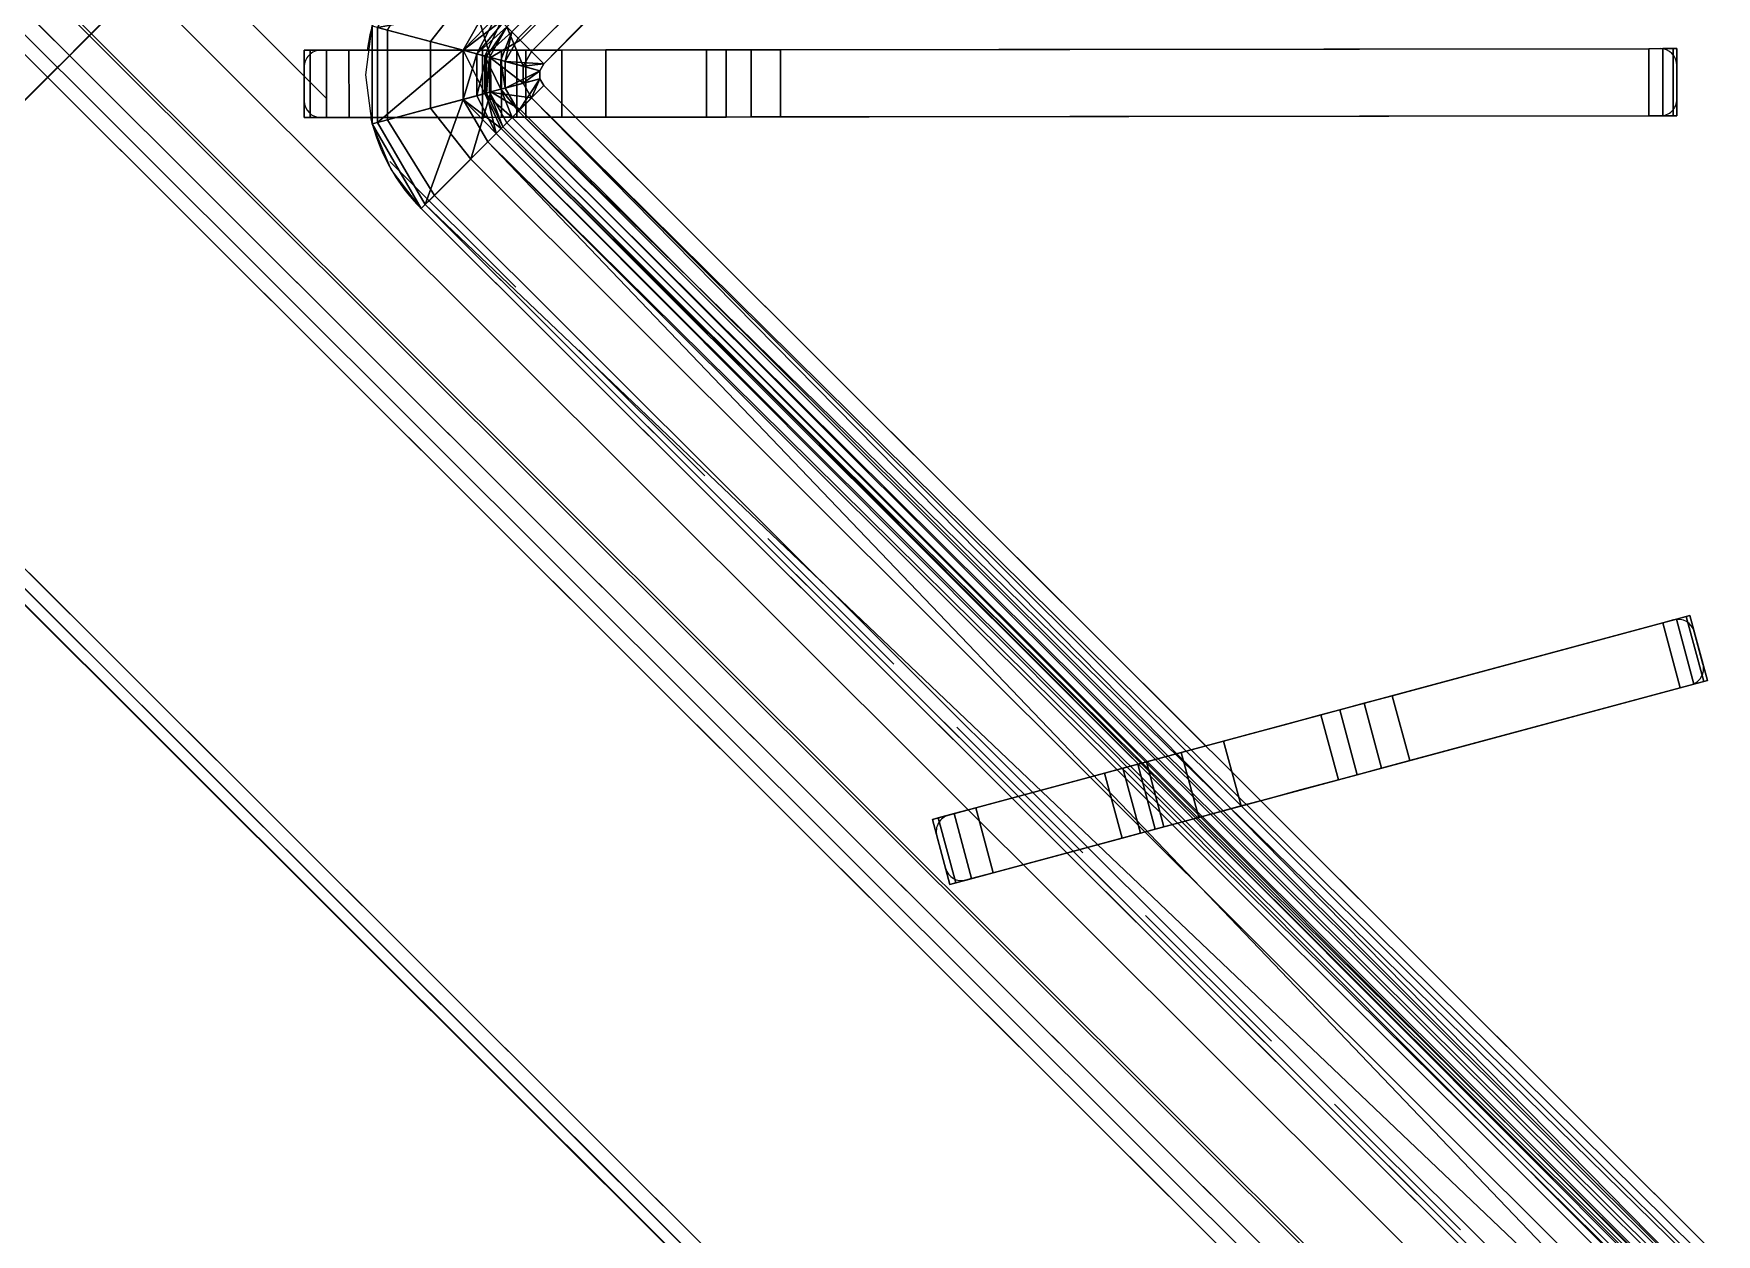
# Model space of a CAD drawing. Header units: millimetres. Extents: x 89237 to 96871, y -22823 to -19192.
# Drawn here: x 94679.27 to 94709.3, y -21878.17 to -21856.75 of the extents above; entities that cross this region are included whole.
import ezdxf

# ---------------------------------------------------------------- set-up
doc = ezdxf.new("R2010")
doc.units = ezdxf.units.MM
doc.header["$LTSCALE"] = 5
doc.linetypes.add('DASHED2', pattern=[9.525, 6.35, -3.175])
for name, color, linetype in [('200-EquipBlack-3d', 250, 'Continuous'), ('200-EquipBorder-2d', 9, 'Continuous'), ('200-EquipHidden-2D', 53, 'DASHED2'), ('200-EquipInternal-2d', 252, 'Continuous'), ('200-EquipSteel-3d', 9, 'Continuous'), ('HG-001 Duvar', 6, 'Continuous')]:
    doc.layers.add(name, color=color, linetype=linetype)
doc.layers.add('200-InsPoint-3D', color=3, linetype='Continuous', plot=False)

# ---------------------------------------------------------------- blocks, each defined once
blk = doc.blocks.new('ELECTROLUX-MC-BODY800X250')
at = {"layer": '200-EquipBorder-2d'}
for p, q in [((0, 0), (800, 0)), ((800, 0), (800, -855))]:
    blk.add_line(p, q, dxfattribs=at)
at = {"layer": '200-EquipInternal-2d'}
blk.add_line((0, -80), (800, -80), dxfattribs=at)
at = {"layer": '200-EquipSteel-3d'}
for points, invisible_edges in [([(0, -0.34, 912.22), (0, 0, 910.5), (800, 0, 910.5), (800, -0.34, 912.22)], 8), ([(0, 0, 902.7), (0, -0.13, 901.81), (800, -0.13, 901.81), (800, 0, 902.7)], 2), ([(0, -0.13, 901.81), (0, -0.54, 901.01), (800, -0.54, 901.01), (800, -0.13, 901.81)], 10), ([(0, -1.32, 913.68), (0, -0.34, 912.22), (800, -0.34, 912.22), (800, -1.32, 913.68)], 10), ([(0, -0.54, 901.01), (0, -1.19, 900.39), (800, -1.19, 900.39), (800, -0.54, 901.01)], 10), ([(0, -1.19, 900.39), (0, -2, 900), (800, -2, 900), (800, -1.19, 900.39)], 8), ([(0, -2.78, 914.66), (0, -1.32, 913.68), (800, -1.32, 913.68), (800, -2.78, 914.66)], 10), ([(0, -4.5, 915), (0, -2.78, 914.66), (800, -2.78, 914.66), (800, -4.5, 915)], 2), ([(0, -71.6, 914.58), (0, -69.5, 915), (800, -69.5, 915), (800, -71.6, 914.58)], 8), ([(0, -73.39, 913.39), (0, -71.6, 914.58), (800, -71.6, 914.58), (800, -73.39, 913.39)], 10), ([(0, -74.58, 911.6), (0, -73.39, 913.39), (800, -73.39, 913.39), (800, -74.58, 911.6)], 10), ([(0, -75, 909.5), (0, -74.58, 911.6), (800, -74.58, 911.6), (800, -75, 909.5)], 2), ([(0, -75.45, 903.59), (0, -75, 905.7), (800, -75, 905.7), (800, -75.45, 903.59)], 8), ([(0, -76.64, 901.78), (0, -75.45, 903.59), (800, -75.45, 903.59), (800, -76.64, 901.78)], 10), ([(0, -78.4, 900.53), (0, -76.64, 901.78), (800, -76.64, 901.78), (800, -78.4, 900.53)], 10), ([(0, -80.5, 900), (0, -78.4, 900.53), (800, -78.4, 900.53), (800, -80.5, 900)], 2)]:
    blk.add_3dface(points, dxfattribs=dict(at, invisible_edges=invisible_edges))
for points in [[(0, 0, 910.5), (0, 0, 902.7), (800, 0, 902.7), (800, 0, 910.5)], [(0, -855, 650), (0, -2, 650), (800, -2, 650), (800, -855, 650)], [(0, -2, 650), (0, -2, 900), (800, -2, 900), (800, -2, 650)], [(800, -855, 650), (800, -2, 650), (800, -2, 900), (800, -855, 900)], [(0, -69.5, 915), (0, -4.5, 915), (800, -4.5, 915), (800, -69.5, 915)], [(0, -75, 905.7), (0, -75, 909.5), (800, -75, 909.5), (800, -75, 905.7)]]:
    blk.add_3dface(points, dxfattribs=at)
blk = doc.blocks.new('ELECTROLUX-MC-TOPPAELLERO')
at = {"layer": '200-EquipBlack-3d'}
for points, invisible_edges in [([(580.28, -88.18, 937), (546.63, -146.47, 914.42), (584.28, -81.25, 929)], 15), ([(568.37, -108.81, 900), (584.28, -81.25, 929), (546.63, -146.47, 914.42)], 15), ([(584.28, -81.25, 900), (568.37, -108.81, 900), (578.76, -114.81, 900)], 12), ([(584.28, -81.25, 900), (584.28, -81.25, 929), (568.37, -108.81, 900)], 2), ([(594.67, -87.25, 900), (584.28, -81.25, 900), (578.76, -114.81, 900)], 2), ([(583.74, -82.18, 933), (580.28, -88.18, 937), (584.28, -81.25, 929)], 3), ([(583.74, -82.18, 933), (582.28, -84.72, 935.93), (580.28, -88.18, 937)], 12), ([(582.28, -84.72, 935.93), (583.74, -82.18, 933), (592.67, -90.72, 935.93)], 2), ([(584.28, -81.25, 929), (594.14, -88.18, 933), (583.74, -82.18, 933)], 1), ([(592.67, -90.72, 935.93), (583.74, -82.18, 933), (594.14, -88.18, 933)], 1), ([(594.67, -87.25, 929), (594.14, -88.18, 933), (584.28, -81.25, 929)], 2), ([(594.67, -87.25, 900), (594.67, -87.25, 929), (584.28, -81.25, 900)], 2), ([(594.67, -87.25, 929), (584.28, -81.25, 929), (584.28, -81.25, 900)], 12), ([(590.67, -94.18, 937), (580.28, -88.18, 937), (582.28, -84.72, 935.93)], 12), ([(590.67, -94.18, 937), (582.28, -84.72, 935.93), (592.67, -90.72, 935.93)], 1), ([(516.78, -198.17, 937), (580.28, -88.18, 937), (590.67, -94.18, 937)], 12), ([(516.78, -198.17, 937), (541.78, -154.86, 920), (580.28, -88.18, 937)], 3), ([(541.78, -154.86, 920), (544.38, -150.36, 917.83), (580.28, -88.18, 937)], 14), ([(544.38, -150.36, 917.83), (546.63, -146.47, 914.42), (580.28, -88.18, 937)], 14), ([(590.67, -94.18, 937), (594.67, -87.25, 929), (557.02, -152.47, 914.42)], 15), ([(557.02, -152.47, 914.42), (594.67, -87.25, 929), (578.76, -114.81, 900)], 15), ([(594.67, -87.25, 900), (578.76, -114.81, 900), (594.67, -87.25, 929)], 2), ([(594.14, -88.18, 933), (594.67, -87.25, 929), (590.67, -94.18, 937)], 14), ([(592.67, -90.72, 935.93), (594.14, -88.18, 933), (590.67, -94.18, 937)], 2), ([(527.17, -204.17, 937), (516.78, -198.17, 937), (590.67, -94.18, 937)], 2), ([(590.67, -94.18, 937), (552.17, -160.86, 920), (527.17, -204.17, 937)], 3), ([(554.77, -156.36, 917.83), (552.17, -160.86, 920), (590.67, -94.18, 937)], 14), ([(554.77, -156.36, 917.83), (590.67, -94.18, 937), (557.02, -152.47, 914.42)], 3), ([(756.86, -102.41, 937), (762.51, -96.75, 929), (709.26, -150, 914.42)], 15), ([(709.26, -150, 914.42), (762.51, -96.75, 929), (740.01, -119.25, 900)], 15), ([(740.01, -119.25, 900), (762.51, -96.75, 900), (771, -105.24, 900)], 12), ([(762.51, -96.75, 900), (740.01, -119.25, 900), (762.51, -96.75, 929)], 2), ([(761.76, -97.51, 933), (762.51, -96.75, 929), (756.86, -102.41, 937)], 14), ([(759.68, -99.58, 935.93), (761.76, -97.51, 933), (756.86, -102.41, 937)], 2), ([(761.76, -97.51, 933), (759.68, -99.58, 935.93), (770.24, -105.99, 933)], 2), ([(771, -105.24, 929), (762.51, -96.75, 929), (761.76, -97.51, 933)], 12), ([(771, -105.24, 929), (761.76, -97.51, 933), (770.24, -105.99, 933)], 1), ([(771, -105.24, 929), (771, -105.24, 900), (762.51, -96.75, 929)], 2), ([(771, -105.24, 900), (762.51, -96.75, 900), (762.51, -96.75, 929)], 12), ([(756.86, -102.41, 937), (768.17, -108.07, 935.93), (759.68, -99.58, 935.93)], 1), ([(770.24, -105.99, 933), (759.68, -99.58, 935.93), (768.17, -108.07, 935.93)], 1), ([(756.86, -102.41, 937), (592.81, -266.46, 937), (601.29, -274.94, 937)], 12), ([(756.86, -102.41, 937), (702.41, -156.86, 920), (592.81, -266.46, 937)], 3), ([(765.34, -110.89, 937), (756.86, -102.41, 937), (601.29, -274.94, 937)], 2), ([(706.09, -153.18, 917.83), (702.41, -156.86, 920), (756.86, -102.41, 937)], 14), ([(706.09, -153.18, 917.83), (756.86, -102.41, 937), (709.26, -150, 914.42)], 3), ([(765.34, -110.89, 937), (768.17, -108.07, 935.93), (756.86, -102.41, 937)], 2), ([(765.34, -110.89, 937), (717.75, -158.49, 914.42), (771, -105.24, 929)], 15), ([(748.5, -127.74, 900), (771, -105.24, 929), (717.75, -158.49, 914.42)], 15), ([(748.5, -127.74, 900), (740.01, -119.25, 900), (771, -105.24, 900)], 2), ([(771, -105.24, 900), (771, -105.24, 929), (748.5, -127.74, 900)], 2), ([(770.24, -105.99, 933), (765.34, -110.89, 937), (771, -105.24, 929)], 3), ([(770.24, -105.99, 933), (768.17, -108.07, 935.93), (765.34, -110.89, 937)], 12), ([(548.38, -143.44, 910), (568.37, -108.81, 900), (546.63, -146.47, 914.42)], 3), ([(568.37, -108.81, 900), (548.38, -143.44, 910), (566.68, -111.74, 899.25)], 3), ([(578.76, -114.81, 900), (568.37, -108.81, 900), (566.68, -111.74, 899.25)], 12), ([(601.29, -274.94, 937), (710.89, -165.34, 920), (765.34, -110.89, 937)], 3), ([(710.89, -165.34, 920), (714.57, -161.66, 917.83), (765.34, -110.89, 937)], 14), ([(714.57, -161.66, 917.83), (717.75, -158.49, 914.42), (765.34, -110.89, 937)], 14), ([(551.87, -137.39, 897.13), (566.68, -111.74, 899.25), (548.38, -143.44, 910)], 3), ([(565.31, -114.12, 897.14), (566.68, -111.74, 899.25), (551.87, -137.39, 897.13)], 14), ([(566.68, -111.74, 899.25), (565.31, -114.12, 897.14), (577.07, -117.74, 899.25)], 2), ([(578.76, -114.81, 900), (566.68, -111.74, 899.25), (577.07, -117.74, 899.25)], 1), ([(564.51, -115.5, 894.07), (565.31, -114.12, 897.14), (551.87, -137.39, 897.13)], 14), ([(554.87, -132.19, 883.77), (564.51, -115.5, 894.07), (551.87, -137.39, 897.13)], 3), ([(561.28, -121.09, 870), (564.51, -115.5, 894.07), (554.87, -132.19, 883.77)], 14), ([(558.77, -149.44, 910), (557.02, -152.47, 914.42), (578.76, -114.81, 900)], 14), ([(577.07, -117.74, 899.25), (558.77, -149.44, 910), (578.76, -114.81, 900)], 3), ([(574.9, -121.5, 894.07), (564.51, -115.5, 894.07), (561.28, -121.09, 870)], 12), ([(564.51, -115.5, 894.07), (575.7, -120.12, 897.14), (565.31, -114.12, 897.14)], 1), ([(574.9, -121.5, 894.07), (575.7, -120.12, 897.14), (564.51, -115.5, 894.07)], 2), ([(577.07, -117.74, 899.25), (565.31, -114.12, 897.14), (575.7, -120.12, 897.14)], 1), ([(558.77, -149.44, 910), (577.07, -117.74, 899.25), (562.26, -143.39, 897.13)], 3), ([(577.07, -117.74, 899.25), (575.7, -120.12, 897.14), (562.26, -143.39, 897.13)], 14), ([(574.9, -121.5, 894.07), (562.26, -143.39, 897.13), (575.7, -120.12, 897.14)], 3), ([(711.74, -147.53, 910), (709.26, -150, 914.42), (740.01, -119.25, 900)], 14), ([(737.62, -121.64, 899.25), (711.74, -147.53, 910), (740.01, -119.25, 900)], 3), ([(740.01, -119.25, 900), (746.11, -130.13, 899.25), (737.62, -121.64, 899.25)], 1), ([(748.5, -127.74, 900), (746.11, -130.13, 899.25), (740.01, -119.25, 900)], 2), ([(557.37, -127.87, 870), (561.28, -121.09, 870), (554.87, -132.19, 883.77)], 2), ([(561.28, -121.09, 870), (557.37, -127.87, 870), (567.76, -133.87, 870)], 12), ([(571.67, -127.09, 870), (574.9, -121.5, 894.07), (561.28, -121.09, 870)], 2), ([(571.67, -127.09, 870), (561.28, -121.09, 870), (567.76, -133.87, 870)], 2), ([(565.26, -138.19, 883.77), (562.26, -143.39, 897.13), (574.9, -121.5, 894.07)], 14), ([(571.67, -127.09, 870), (565.26, -138.19, 883.77), (574.9, -121.5, 894.07)], 3), ([(711.74, -147.53, 910), (737.62, -121.64, 899.25), (716.68, -142.59, 897.13)], 3), ([(737.62, -121.64, 899.25), (735.68, -123.59, 897.14), (716.68, -142.59, 897.13)], 14), ([(735.68, -123.59, 897.14), (737.62, -121.64, 899.25), (744.16, -132.07, 897.14)], 2), ([(744.16, -132.07, 897.14), (737.62, -121.64, 899.25), (746.11, -130.13, 899.25)], 1), ([(734.55, -124.72, 894.07), (716.68, -142.59, 897.13), (735.68, -123.59, 897.14)], 3), ([(720.92, -138.34, 883.77), (716.68, -142.59, 897.13), (734.55, -124.72, 894.07)], 14), ([(729.99, -129.28, 870), (720.92, -138.34, 883.77), (734.55, -124.72, 894.07)], 3), ([(738.47, -137.76, 870), (729.99, -129.28, 870), (734.55, -124.72, 894.07)], 12), ([(743.03, -133.2, 894.07), (734.55, -124.72, 894.07), (735.68, -123.59, 897.14)], 12), ([(743.03, -133.2, 894.07), (738.47, -137.76, 870), (734.55, -124.72, 894.07)], 2), ([(743.03, -133.2, 894.07), (735.68, -123.59, 897.14), (744.16, -132.07, 897.14)], 1), ([(557.37, -127.87, 870), (554.87, -132.19, 883.77), (565.26, -138.19, 883.77)], 14), ([(567.76, -133.87, 870), (557.37, -127.87, 870), (565.26, -138.19, 883.77)], 2), ([(571.67, -127.09, 870), (567.76, -133.87, 870), (565.26, -138.19, 883.77)], 12), ([(720.22, -156.01, 910), (748.5, -127.74, 900), (717.75, -158.49, 914.42)], 3), ([(748.5, -127.74, 900), (720.22, -156.01, 910), (746.11, -130.13, 899.25)], 3), ([(725.16, -151.07, 897.13), (746.11, -130.13, 899.25), (720.22, -156.01, 910)], 3), ([(729.99, -129.28, 870), (724.45, -134.81, 870), (720.92, -138.34, 883.77)], 12), ([(724.45, -134.81, 870), (729.99, -129.28, 870), (738.47, -137.76, 870)], 12), ([(744.16, -132.07, 897.14), (746.11, -130.13, 899.25), (725.16, -151.07, 897.13)], 14), ([(743.03, -133.2, 894.07), (744.16, -132.07, 897.14), (725.16, -151.07, 897.13)], 14), ([(554.87, -132.19, 883.77), (551.87, -137.39, 897.13), (565.26, -138.19, 883.77)], 14), ([(724.45, -134.81, 870), (732.94, -143.3, 870), (720.92, -138.34, 883.77)], 2), ([(732.94, -143.3, 870), (724.45, -134.81, 870), (738.47, -137.76, 870)], 2), ([(729.41, -146.83, 883.77), (743.03, -133.2, 894.07), (725.16, -151.07, 897.13)], 3), ([(738.47, -137.76, 870), (743.03, -133.2, 894.07), (729.41, -146.83, 883.77)], 14), ([(548.38, -143.44, 910), (558.77, -149.44, 910), (551.87, -137.39, 897.13)], 2), ([(558.77, -149.44, 910), (562.26, -143.39, 897.13), (551.87, -137.39, 897.13)], 14), ([(551.87, -137.39, 897.13), (562.26, -143.39, 897.13), (565.26, -138.19, 883.77)], 13), ([(732.94, -143.3, 870), (738.47, -137.76, 870), (729.41, -146.83, 883.77)], 2), ([(716.68, -142.59, 897.13), (720.92, -138.34, 883.77), (725.16, -151.07, 897.13)], 14), ([(732.94, -143.3, 870), (729.41, -146.83, 883.77), (720.92, -138.34, 883.77)], 14), ([(720.92, -138.34, 883.77), (729.41, -146.83, 883.77), (725.16, -151.07, 897.13)], 13), ([(548.38, -143.44, 910), (546.63, -146.47, 914.42), (557.02, -152.47, 914.42)], 12), ([(558.77, -149.44, 910), (548.38, -143.44, 910), (557.02, -152.47, 914.42)], 2), ([(711.74, -147.53, 910), (716.68, -142.59, 897.13), (725.16, -151.07, 897.13)], 14), ([(546.63, -146.47, 914.42), (544.38, -150.36, 917.83), (557.02, -152.47, 914.42)], 2), ([(706.09, -153.18, 917.83), (709.26, -150, 914.42), (714.57, -161.66, 917.83)], 2), ([(711.74, -147.53, 910), (720.22, -156.01, 910), (709.26, -150, 914.42)], 2), ([(720.22, -156.01, 910), (717.75, -158.49, 914.42), (709.26, -150, 914.42)], 12), ([(709.26, -150, 914.42), (717.75, -158.49, 914.42), (714.57, -161.66, 917.83)], 12), ([(720.22, -156.01, 910), (711.74, -147.53, 910), (725.16, -151.07, 897.13)], 2), ([(541.78, -154.86, 920), (552.17, -160.86, 920), (544.38, -150.36, 917.83)], 2), ([(552.17, -160.86, 920), (554.77, -156.36, 917.83), (544.38, -150.36, 917.83)], 12), ([(544.38, -150.36, 917.83), (554.77, -156.36, 917.83), (557.02, -152.47, 914.42)], 12), ([(541.78, -154.86, 920), (516.78, -198.17, 924), (527.17, -204.17, 924)], 12), ([(516.78, -198.17, 937), (516.78, -198.17, 924), (541.78, -154.86, 920)], 13), ([(552.17, -160.86, 920), (541.78, -154.86, 920), (527.17, -204.17, 924)], 2), ([(702.41, -156.86, 920), (706.09, -153.18, 917.83), (714.57, -161.66, 917.83)], 12), ([(592.81, -266.46, 924), (702.41, -156.86, 920), (710.89, -165.34, 920)], 12), ([(592.81, -266.46, 924), (592.81, -266.46, 937), (702.41, -156.86, 920)], 3), ([(710.89, -165.34, 920), (702.41, -156.86, 920), (714.57, -161.66, 917.83)], 2), ([(527.17, -204.17, 924), (527.17, -204.17, 937), (552.17, -160.86, 920)], 3), ([(601.29, -274.94, 924), (592.81, -266.46, 924), (710.89, -165.34, 920)], 2), ([(601.29, -274.94, 937), (601.29, -274.94, 924), (710.89, -165.34, 920)], 13), ([(514.62, -201.92, 934.5), (514.28, -202.5, 932), (516.78, -198.17, 937)], 14), ([(514.28, -202.5, 932), (514.28, -202.5, 929), (516.78, -198.17, 937)], 14), ([(516.78, -198.17, 937), (514.28, -202.5, 929), (516.78, -198.17, 924)], 15), ([(514.62, -201.92, 926.5), (516.78, -198.17, 924), (514.28, -202.5, 929)], 3), ([(515.53, -200.33, 936.33), (514.62, -201.92, 934.5), (516.78, -198.17, 937)], 2), ([(515.53, -200.33, 924.67), (516.78, -198.17, 924), (514.62, -201.92, 926.5)], 2), ([(527.17, -204.17, 924), (516.78, -198.17, 924), (515.53, -200.33, 924.67)], 12), ([(516.78, -198.17, 937), (525.92, -206.33, 936.33), (515.53, -200.33, 936.33)], 1), ([(527.17, -204.17, 937), (525.92, -206.33, 936.33), (516.78, -198.17, 937)], 2), ([(515.53, -200.33, 924.67), (514.62, -201.92, 926.5), (525.92, -206.33, 924.67)], 2), ([(514.62, -201.92, 934.5), (515.53, -200.33, 936.33), (525.01, -207.92, 934.5)], 2), ([(527.17, -204.17, 924), (515.53, -200.33, 924.67), (525.92, -206.33, 924.67)], 1), ([(525.01, -207.92, 934.5), (515.53, -200.33, 936.33), (525.92, -206.33, 936.33)], 1), ([(514.28, -202.5, 929), (525.01, -207.92, 926.5), (514.62, -201.92, 926.5)], 1), ([(524.67, -208.5, 932), (514.28, -202.5, 932), (514.62, -201.92, 934.5)], 12), ([(524.67, -208.5, 929), (525.01, -207.92, 926.5), (514.28, -202.5, 929)], 2), ([(524.67, -208.5, 932), (524.67, -208.5, 929), (514.28, -202.5, 932)], 2), ([(524.67, -208.5, 929), (514.28, -202.5, 929), (514.28, -202.5, 932)], 12), ([(525.92, -206.33, 924.67), (514.62, -201.92, 926.5), (525.01, -207.92, 926.5)], 1), ([(524.67, -208.5, 932), (514.62, -201.92, 934.5), (525.01, -207.92, 934.5)], 1), ([(525.01, -207.92, 926.5), (524.67, -208.5, 929), (527.17, -204.17, 924)], 14), ([(524.67, -208.5, 929), (524.67, -208.5, 932), (527.17, -204.17, 924)], 14), ([(527.17, -204.17, 924), (524.67, -208.5, 932), (527.17, -204.17, 937)], 15), ([(525.01, -207.92, 934.5), (527.17, -204.17, 937), (524.67, -208.5, 932)], 3), ([(525.92, -206.33, 924.67), (525.01, -207.92, 926.5), (527.17, -204.17, 924)], 2), ([(525.92, -206.33, 936.33), (527.17, -204.17, 937), (525.01, -207.92, 934.5)], 2), ([(589.75, -269.52, 926.5), (589.27, -269.99, 929), (592.81, -266.46, 924)], 14), ([(589.27, -269.99, 929), (589.27, -269.99, 932), (592.81, -266.46, 924)], 14), ([(592.81, -266.46, 924), (589.27, -269.99, 932), (592.81, -266.46, 937)], 15), ([(589.75, -269.52, 934.5), (592.81, -266.46, 937), (589.27, -269.99, 932)], 3), ([(591.04, -268.22, 924.67), (589.75, -269.52, 926.5), (592.81, -266.46, 924)], 2), ([(591.04, -268.22, 936.33), (592.81, -266.46, 937), (589.75, -269.52, 934.5)], 2), ([(592.81, -266.46, 924), (599.53, -276.71, 924.67), (591.04, -268.22, 924.67)], 1), ([(601.29, -274.94, 937), (592.81, -266.46, 937), (591.04, -268.22, 936.33)], 12), ([(601.29, -274.94, 924), (599.53, -276.71, 924.67), (592.81, -266.46, 924)], 2), ([(597.76, -278.48, 929), (589.27, -269.99, 929), (589.75, -269.52, 926.5)], 12), ([(589.27, -269.99, 932), (598.23, -278, 934.5), (589.75, -269.52, 934.5)], 1), ([(597.76, -278.48, 929), (597.76, -278.48, 932), (589.27, -269.99, 929)], 2), ([(597.76, -278.48, 932), (589.27, -269.99, 932), (589.27, -269.99, 929)], 12), ([(597.76, -278.48, 932), (598.23, -278, 934.5), (589.27, -269.99, 932)], 2), ([(589.75, -269.52, 926.5), (591.04, -268.22, 924.67), (598.23, -278, 926.5)], 2), ([(591.04, -268.22, 936.33), (589.75, -269.52, 934.5), (599.53, -276.71, 936.33)], 2), ([(597.76, -278.48, 929), (589.75, -269.52, 926.5), (598.23, -278, 926.5)], 1), ([(599.53, -276.71, 936.33), (589.75, -269.52, 934.5), (598.23, -278, 934.5)], 1), ([(598.23, -278, 926.5), (591.04, -268.22, 924.67), (599.53, -276.71, 924.67)], 1), ([(601.29, -274.94, 937), (591.04, -268.22, 936.33), (599.53, -276.71, 936.33)], 1), ([(598.23, -278, 934.5), (597.76, -278.48, 932), (601.29, -274.94, 937)], 14), ([(597.76, -278.48, 932), (597.76, -278.48, 929), (601.29, -274.94, 937)], 14), ([(601.29, -274.94, 937), (597.76, -278.48, 929), (601.29, -274.94, 924)], 15), ([(598.23, -278, 926.5), (601.29, -274.94, 924), (597.76, -278.48, 929)], 3), ([(599.53, -276.71, 936.33), (598.23, -278, 934.5), (601.29, -274.94, 937)], 2), ([(599.53, -276.71, 924.67), (601.29, -274.94, 924), (598.23, -278, 926.5)], 2)]:
    blk.add_3dface(points, dxfattribs=dict(at, invisible_edges=invisible_edges))
at = {"layer": '200-EquipInternal-2d'}
for p, q in [((582.78, -83.85), (580.28, -88.18)), ((586.88, -82.75), (592.07, -85.75)), ((580.28, -88.18), (516.78, -198.17)), ((590.67, -94.18), (593.17, -89.85)), ((527.17, -204.17), (590.67, -94.18)), ((760.39, -98.87), (756.86, -102.41)), ((764.63, -98.87), (768.88, -103.12)), ((406, -100), (573.46, -100)), ((587.31, -100), (736.24, -100)), ((756.86, -102.41), (592.81, -266.46)), ((765.34, -110.89), (768.88, -107.36)), ((601.29, -274.94), (765.34, -110.89)), ((406, -131), (555.56, -131)), ((569.42, -131), (728.26, -131)), ((739, -297.04), (739, -137.24)), ((516.78, -198.17), (515.78, -199.9)), ((516.88, -204), (522.07, -207)), ((526.17, -205.9), (527.17, -204.17)), ((592.81, -266.46), (591.39, -267.87)), ((591.39, -272.11), (595.64, -276.36)), ((599.88, -276.36), (601.29, -274.94))]:
    blk.add_line(p, q, dxfattribs=at)
for centre, radius, start, end in [((585.38, -85.35), 3, 60, 150), ((590.57, -88.35), 3, 330, 60), ((762.51, -100.99), 3, 45, 135), ((736.24, -133.76), 33.76, 57.9926, 90), ((766.76, -105.24), 3, 315, 45), ((736.24, -133.76), 33.76, 0, 37.4967), ((518.38, -201.4), 3, 150, 240), ((523.57, -204.4), 3, 240, 330), ((593.51, -269.99), 3, 135, 225), ((597.76, -274.24), 3, 225, 315)]:
    blk.add_arc(centre, radius, start, end, dxfattribs=at)
at = {"layer": '200-EquipSteel-3d'}
for points, invisible_edges in [([(800, -80.5, 900), (736.24, -100, 900), (63.76, -100, 900), (0, -80.5, 900)], 5), ([(736.24, -100, 900), (744.97, -101.15, 900), (800, -80.5, 900)], 10), ([(744.97, -101.15, 900), (753.12, -104.52, 900), (800, -80.5, 900)], 10), ([(753.12, -104.52, 900), (760.11, -109.89, 900), (800, -80.5, 900)], 10), ([(760.11, -109.89, 900), (765.48, -116.88, 900), (800, -80.5, 900)], 10), ([(765.48, -116.88, 900), (768.85, -125.03, 900), (800, -80.5, 900)], 10), ([(768.85, -125.03, 900), (770, -133.76, 900), (800, -80.5, 900)], 10), ([(800, -855, 900), (770, -786.24, 900), (770, -133.76, 900), (800, -80.5, 900)], 5), ([(736.24, -100, 900), (63.76, -100, 900), (736.24, -101, 900)], 14), ([(63.76, -100, 900), (63.76, -101, 900), (736.24, -101, 900)], 13), ([(63.76, -100, 894), (63.76, -100, 900), (736.24, -100, 894)], 2), ([(63.76, -100, 900), (736.24, -100, 900), (736.24, -100, 894)], 12), ([(63.76, -100, 894), (736.24, -103.35, 881.5), (63.76, -103.35, 881.5)], 1), ([(63.76, -100, 894), (736.24, -100, 894), (736.24, -103.35, 881.5)], 12), ([(752.62, -105.39, 900), (736.24, -100, 900), (736.24, -101, 900)], 3), ([(736.24, -100, 900), (752.62, -105.39, 900), (753.12, -104.52, 900)], 3), ([(736.24, -100, 894), (751.69, -106.99, 882.41), (736.24, -103.35, 881.5)], 1), ([(736.24, -100, 894), (753.12, -104.52, 894), (751.69, -106.99, 882.41)], 12), ([(736.24, -100, 894), (753.12, -104.52, 900), (753.12, -104.52, 894)], 1), ([(736.24, -100, 894), (736.24, -100, 900), (753.12, -104.52, 900)], 12), ([(736.24, -103.35, 881.5), (736.24, -112.5, 872.35), (63.76, -103.35, 881.5)], 2), ([(63.76, -103.35, 881.5), (736.24, -112.5, 872.35), (63.76, -112.5, 872.35)], 1), ([(736.24, -103.35, 881.5), (751.69, -106.99, 882.41), (747.74, -113.84, 873.46)], 12), ([(736.24, -103.35, 881.5), (747.74, -113.84, 873.46), (736.24, -112.5, 872.35)], 1), ([(751.69, -106.99, 882.41), (753.12, -104.52, 894), (763.01, -118.31, 882.41)], 2), ([(764.61, -117.38, 900), (753.12, -104.52, 900), (752.62, -105.39, 900)], 3), ([(765.48, -116.88, 900), (753.12, -104.52, 900), (764.61, -117.38, 900)], 14), ([(765.48, -116.88, 894), (763.01, -118.31, 882.41), (753.12, -104.52, 894)], 2), ([(753.12, -104.52, 900), (765.48, -116.88, 900), (753.12, -104.52, 894)], 2), ([(753.12, -104.52, 894), (765.48, -116.88, 900), (765.48, -116.88, 894)], 1), ([(756.16, -122.26, 873.46), (747.74, -113.84, 873.46), (751.69, -106.99, 882.41)], 12), ([(756.16, -122.26, 873.46), (751.69, -106.99, 882.41), (763.01, -118.31, 882.41)], 1), ([(63.76, -125, 869), (63.76, -112.5, 872.35), (736.24, -125, 869)], 3), ([(736.24, -125, 869), (63.76, -112.5, 872.35), (736.24, -112.5, 872.35)], 13), ([(736.24, -125, 869), (736.24, -112.5, 872.35), (742.17, -123.49, 869.19)], 1), ([(742.17, -123.49, 869.19), (747.74, -113.84, 873.46), (746.51, -127.83, 869.19)], 2), ([(756.16, -122.26, 873.46), (746.51, -127.83, 869.19), (747.74, -113.84, 873.46)], 2), ([(756.16, -122.26, 873.46), (763.01, -118.31, 882.41), (766.65, -133.76, 881.5)], 12), ([(757.5, -133.76, 872.35), (756.16, -122.26, 873.46), (766.65, -133.76, 881.5)], 2), ([(736.24, -795, 869), (63.76, -795, 869), (736.24, -125, 869)], 14), ([(736.24, -125, 869), (63.76, -795, 869), (63.76, -125, 869)], 3), ([(740.62, -126.17, 869), (736.24, -125, 869), (742.17, -123.49, 869.19)], 13), ([(740.62, -126.17, 869), (745, -133.76, 869), (736.24, -125, 869)], 15), ([(745, -133.76, 869), (745, -786.24, 869), (736.24, -125, 869)], 14), ([(745, -786.24, 869), (736.24, -795, 869), (736.24, -125, 869)], 15), ([(740.62, -126.17, 869), (742.17, -123.49, 869.19), (743.83, -129.38, 869)], 15), ([(742.17, -123.49, 869.19), (746.51, -127.83, 869.19), (743.83, -129.38, 869)], 14), ([(740.62, -126.17, 869), (743.83, -129.38, 869), (745, -133.76, 869)], 15), ([(743.83, -129.38, 869), (746.51, -127.83, 869.19), (745, -133.76, 869)], 13), ([(757.5, -133.76, 872.35), (745, -133.76, 869), (746.51, -127.83, 869.19)], 1), ([(745, -133.76, 869), (757.5, -133.76, 872.35), (745, -786.24, 869)], 3)]:
    blk.add_3dface(points, dxfattribs=dict(at, invisible_edges=invisible_edges))
for points in [[(742.17, -123.49, 869.19), (736.24, -112.5, 872.35), (747.74, -113.84, 873.46)], [(756.16, -122.26, 873.46), (757.5, -133.76, 872.35), (746.51, -127.83, 869.19)]]:
    blk.add_3dface(points, dxfattribs=at)
at = {"layer": '200-EquipBlack-3d'}
mesh = blk.add_polyface(dxfattribs=at)
corners = [(63.76, -127.89, 870), (63.76, -121.65, 893.29), (736.24, -127.89, 870), (63.76, -124.55, 894.07), (63.76, -131, 870), (736.24, -124.55, 894.07), (63.76, -116.82, 900), (63.76, -120.2, 899.25), (736.24, -116.82, 900), (736.24, -122.95, 897.14), (63.76, -122.95, 897.14), (736.24, -120.2, 899.25), (63.76, -101, 897), (63.76, -101, 900), (736.24, -101, 897), (63.76, -120.65, 895.21), (736.24, -121.65, 893.29), (63.76, -116.82, 897), (736.24, -118.94, 896.53), (63.76, -118.94, 896.53), (736.24, -120.65, 895.21), (55.29, -119.09, 897), (56.54, -121.26, 896.33), (57.71, -123.28, 893.29), (57.46, -122.84, 894.5), (60.83, -128.68, 870), (57.89, -133.76, 870), (53.28, -127.71, 893.29), (58.68, -130.83, 870), (62.38, -131.37, 870), (59.16, -125.78, 894.07), (61.37, -132.38, 870), (55.78, -129.16, 894.07), (61, -133.76, 870), (54.55, -133.76, 894.07), (57.29, -122.56, 898.93), (55.29, -119.09, 900), (55.09, -128.76, 896), (58.76, -125.09, 896), (47.38, -105.39, 897), (61, -786.24, 870), (57.89, -786.24, 870)]
mesh.append_faces([[corners[k] for k in face] for face in [(19, 15, 22), (23, 24, 1), (24, 22, 1), (15, 1, 22), (3, 10, 30), (7, 35, 10), (30, 10, 38), (35, 38, 10)]])
mesh.append_faces([[corners[k] for k in face] for face in [(3, 9, 10), (10, 11, 7), (19, 20, 15), (21, 19, 22), (1, 25, 23), (26, 27, 28), (28, 23, 25), (34, 31, 32), (7, 36, 35)]], dxfattribs={"vtx0": -1})
mesh.append_faces([[corners[k] for k in face] for face in [(6, 7, 8), (17, 19, 21), (21, 12, 17), (29, 0, 4), (0, 29, 25), (33, 28, 31), (31, 25, 29)]], dxfattribs={"vtx0": -1, "vtx1": -1})
mesh.append_faces([[corners[k] for k in face] for face in [(17, 18, 19), (13, 6, 8)]], dxfattribs={"vtx0": -1, "vtx2": -1})
mesh.append_faces([[corners[k] for k in face] for face in [(0, 1, 2), (3, 4, 5), (12, 13, 14), (1, 15, 16), (0, 25, 1), (27, 23, 28), (4, 3, 29), (29, 30, 31), (33, 31, 34), (12, 39, 13), (33, 34, 40)]], dxfattribs={"vtx1": -1})
mesh.append_faces([[corners[k] for k in face] for face in [(6, 36, 7), (36, 6, 13), (12, 14, 17), (0, 2, 4), (41, 26, 33), (26, 28, 33), (28, 25, 31)]], dxfattribs={"vtx1": -1, "vtx2": -1})
mesh.append_faces([[corners[k] for k in face] for face in [(3, 30, 29), (30, 32, 31), (37, 38, 35), (32, 30, 38)]], dxfattribs={"vtx2": -1})
mesh = blk.add_polyface(dxfattribs=at)
corners = [(736.24, -121.65, 893.29), (736.24, -120.65, 895.21), (742.29, -123.28, 893.29), (742.54, -122.84, 894.5), (736.24, -116.82, 897), (744.71, -119.09, 897), (736.24, -118.94, 896.53), (743.46, -121.26, 896.33), (736.24, -127.89, 870), (739.17, -128.68, 870), (741.32, -130.83, 870), (746.72, -127.71, 893.29), (736.24, -131, 870), (737.62, -131.37, 870), (736.24, -124.55, 894.07), (740.84, -125.78, 894.07), (739, -133.76, 870), (744.22, -129.16, 894.07), (738.63, -132.38, 870), (745.45, -133.76, 894.07), (736.24, -116.82, 900), (736.24, -120.2, 899.25), (744.71, -119.09, 900), (742.71, -122.56, 898.93), (741.24, -125.09, 896), (736.24, -122.95, 897.14), (744.91, -128.76, 896), (747.44, -127.29, 898.93), (736.24, -101, 900), (752.62, -105.39, 900), (736.24, -101, 897), (745.45, -786.24, 894.07), (63.76, -121.65, 893.29), (63.76, -131, 870), (63.76, -120.2, 899.25), (63.76, -124.55, 894.07), (63.76, -122.95, 897.14), (63.76, -101, 900), (63.76, -120.65, 895.21), (63.76, -116.82, 897), (63.76, -118.94, 896.53), (742.11, -133.76, 870), (739, -786.24, 870)]
mesh.append_faces([[corners[k] for k in face] for face in [(1, 6, 3), (6, 7, 3), (14, 24, 25), (14, 15, 24), (24, 23, 25), (21, 25, 23)]])
mesh.append_faces([[corners[k] for k in face] for face in [(2, 1, 3), (8, 2, 9), (11, 9, 2), (14, 13, 15), (16, 17, 18), (18, 15, 13), (22, 21, 23), (24, 27, 23), (0, 38, 1)]], dxfattribs={"vtx0": -1})
mesh.append_faces([[corners[k] for k in face] for face in [(20, 21, 22), (37, 20, 28), (13, 9, 18), (16, 41, 42), (41, 16, 10), (18, 10, 16)]], dxfattribs={"vtx0": -1, "vtx1": -1})
mesh.append_faces([[corners[k] for k in face] for face in [(20, 34, 21), (30, 4, 39), (13, 8, 9), (8, 12, 33)]], dxfattribs={"vtx0": -1, "vtx2": -1})
mesh.append_faces([[corners[k] for k in face] for face in [(0, 1, 2), (0, 2, 8), (10, 9, 11), (12, 13, 14), (17, 15, 18), (24, 15, 26), (28, 29, 30), (19, 16, 31), (25, 21, 36), (6, 1, 40)]], dxfattribs={"vtx1": -1})
mesh.append_faces([[corners[k] for k in face] for face in [(4, 5, 6), (39, 4, 6), (20, 22, 28), (5, 4, 30), (13, 12, 8), (9, 10, 18)]], dxfattribs={"vtx1": -1, "vtx2": -1})
mesh.append_faces([[corners[k] for k in face] for face in [(5, 7, 6), (16, 19, 17), (15, 17, 26), (32, 0, 8), (33, 12, 14), (35, 14, 25), (37, 28, 30)]], dxfattribs={"vtx2": -1})
mesh = blk.add_polyface(dxfattribs=at)
corners = [(742.29, -123.28, 893.29), (742.54, -122.84, 894.5), (746.72, -127.71, 893.29), (750.91, -125.29, 897), (748.74, -126.54, 896.33), (744.71, -119.09, 897), (753.18, -133.76, 897), (751.06, -133.76, 896.53), (749.35, -133.76, 895.21), (747.16, -127.46, 894.5), (748.35, -133.76, 893.29), (743.46, -121.26, 896.33), (741.32, -130.83, 870), (742.11, -133.76, 870), (744.71, -119.09, 900), (742.71, -122.56, 898.93), (750.91, -125.29, 900), (741.24, -125.09, 896), (744.91, -128.76, 896), (747.44, -127.29, 898.93), (745.45, -133.76, 894.07), (747.05, -133.76, 897.14), (744.22, -129.16, 894.07), (749.8, -133.76, 899.25), (753.18, -133.76, 900), (736.24, -101, 897), (752.62, -105.39, 900), (752.62, -105.39, 897), (769, -133.76, 900), (764.61, -117.38, 897), (764.61, -117.38, 900), (769, -133.76, 897), (748.35, -786.24, 893.29), (751.06, -786.24, 896.53), (749.35, -786.24, 895.21), (742.11, -786.24, 870), (753.18, -786.24, 900), (747.05, -786.24, 897.14), (749.8, -786.24, 899.25), (769, -786.24, 897), (769, -786.24, 900), (736.24, -101, 900), (753.18, -786.24, 897)]
mesh.append_faces([[corners[k] for k in face] for face in [(7, 8, 4), (2, 9, 10), (9, 4, 10), (8, 10, 4), (20, 21, 22), (23, 19, 21), (21, 19, 18), (21, 18, 22)]])
mesh.append_faces([[corners[k] for k in face] for face in [(3, 7, 4), (9, 11, 4), (10, 12, 2), (23, 16, 19), (25, 26, 27), (28, 29, 30), (30, 27, 26), (7, 34, 8), (20, 37, 21), (21, 38, 23)]], dxfattribs={"vtx0": -1})
mesh.append_faces([[corners[k] for k in face] for face in [(6, 7, 3), (24, 23, 36), (26, 16, 30), (16, 26, 14), (41, 14, 26), (5, 27, 3), (6, 31, 42), (31, 6, 29), (3, 29, 6)]], dxfattribs={"vtx0": -1, "vtx1": -1})
mesh.append_faces([[corners[k] for k in face] for face in [(6, 33, 7), (24, 28, 30), (5, 25, 27)]], dxfattribs={"vtx0": -1, "vtx2": -1})
mesh.append_faces([[corners[k] for k in face] for face in [(0, 1, 2), (3, 4, 5), (9, 2, 1), (11, 5, 4), (14, 15, 16), (29, 27, 30), (10, 8, 32), (13, 10, 35), (31, 28, 39)]], dxfattribs={"vtx1": -1})
mesh.append_faces([[corners[k] for k in face] for face in [(24, 16, 23), (40, 28, 24), (16, 24, 30), (27, 29, 3)]], dxfattribs={"vtx1": -1, "vtx2": -1})
mesh.append_faces([[corners[k] for k in face] for face in [(9, 1, 11), (10, 13, 12), (17, 18, 19), (15, 19, 16), (28, 31, 29)]], dxfattribs={"vtx2": -1})
mesh = blk.add_polyface(dxfattribs=at)
corners = [(739, -133.76, 870), (739, -786.24, 870), (745.45, -786.24, 894.07), (736.24, -819, 900), (736.24, -819, 897), (752.62, -814.61, 897), (736.24, -803.18, 897), (736.24, -801.06, 896.53), (744.71, -800.91, 897), (743.46, -798.74, 896.33), (736.24, -799.35, 895.21), (742.29, -796.72, 893.29), (742.54, -797.16, 894.5), (736.24, -798.35, 893.29), (742.11, -786.24, 870), (746.72, -792.29, 893.29), (741.32, -789.17, 870), (739.17, -791.32, 870), (736.24, -792.11, 870), (744.22, -790.84, 894.07), (738.63, -787.62, 870), (740.84, -794.22, 894.07), (737.62, -788.63, 870), (736.24, -795.45, 894.07), (736.24, -789, 870), (744.91, -791.24, 896), (741.24, -794.91, 896), (742.71, -797.44, 898.93), (736.24, -797.05, 897.14), (736.24, -799.8, 899.25), (736.24, -803.18, 900), (744.71, -800.91, 900), (63.76, -803.18, 900), (63.76, -819, 897), (63.76, -803.18, 897), (63.76, -798.35, 893.29), (63.76, -799.35, 895.21), (63.76, -792.11, 870), (742.11, -133.76, 870), (63.76, -795.45, 894.07), (63.76, -797.05, 897.14), (63.76, -799.8, 899.25)]
mesh.append_faces([[corners[k] for k in face] for face in [(7, 10, 9), (11, 12, 13), (12, 9, 13), (10, 13, 9), (23, 28, 21), (29, 27, 28), (28, 27, 26), (28, 26, 21)]])
mesh.append_faces([[corners[k] for k in face] for face in [(8, 7, 9), (14, 15, 16), (13, 17, 11), (11, 16, 15), (24, 21, 22), (29, 31, 27), (23, 40, 28)]], dxfattribs={"vtx0": -1})
mesh.append_faces([[corners[k] for k in face] for face in [(6, 7, 8), (8, 4, 6), (22, 18, 24), (18, 22, 17), (1, 16, 20), (20, 17, 22)]], dxfattribs={"vtx0": -1, "vtx1": -1})
mesh.append_faces([[corners[k] for k in face] for face in [(17, 16, 11), (2, 1, 19), (19, 20, 21), (23, 21, 24), (10, 7, 36), (29, 28, 41)]], dxfattribs={"vtx1": -1})
mesh.append_faces([[corners[k] for k in face] for face in [(30, 31, 29), (31, 30, 3), (30, 32, 3), (4, 33, 6), (6, 34, 7), (38, 14, 1), (14, 16, 1), (16, 17, 20), (18, 37, 24), (32, 30, 29)]], dxfattribs={"vtx1": -1, "vtx2": -1})
mesh.append_faces([[corners[k] for k in face] for face in [(0, 1, 2), (3, 4, 5), (13, 18, 17), (1, 20, 19), (20, 22, 21), (25, 26, 27), (19, 21, 26), (33, 4, 3), (35, 13, 10), (37, 18, 13), (39, 23, 24)]], dxfattribs={"vtx2": -1})
mesh = blk.add_polyface(dxfattribs=at)
corners = [(748.35, -786.24, 893.29), (749.35, -133.76, 895.21), (749.35, -786.24, 895.21), (753.18, -133.76, 897), (753.18, -786.24, 897), (751.06, -786.24, 896.53), (751.06, -133.76, 896.53), (748.35, -133.76, 893.29), (742.11, -786.24, 870), (753.18, -786.24, 900), (749.8, -133.76, 899.25), (749.8, -786.24, 899.25), (745.45, -133.76, 894.07), (745.45, -786.24, 894.07), (747.05, -786.24, 897.14), (747.05, -133.76, 897.14), (769, -133.76, 900), (769, -786.24, 900), (769, -786.24, 897), (764.61, -802.62, 900), (764.61, -802.62, 897), (736.24, -819, 900), (752.62, -814.61, 897), (752.62, -814.61, 900), (746.72, -792.29, 893.29), (747.16, -792.54, 894.5), (742.29, -796.72, 893.29), (750.91, -794.71, 897), (744.71, -800.91, 897), (743.46, -798.74, 896.33), (742.54, -797.16, 894.5), (748.74, -793.46, 896.33), (750.91, -794.71, 900), (747.44, -792.71, 898.93), (744.71, -800.91, 900), (744.91, -791.24, 896), (744.22, -790.84, 894.07), (741.24, -794.91, 896), (742.71, -797.44, 898.93), (753.18, -133.76, 900), (736.24, -819, 897), (769, -133.76, 897)]
mesh.append_faces([[corners[k] for k in face] for face in [(2, 5, 25), (5, 31, 25), (13, 35, 14), (13, 36, 35), (35, 33, 14), (11, 14, 33)]])
mesh.append_faces([[corners[k] for k in face] for face in [(0, 1, 2), (18, 19, 20), (21, 22, 23), (23, 20, 19), (24, 2, 25), (30, 31, 29), (32, 11, 33), (35, 38, 33)]], dxfattribs={"vtx0": -1})
mesh.append_faces([[corners[k] for k in face] for face in [(9, 11, 32), (23, 34, 21), (34, 23, 32), (17, 9, 19), (9, 17, 39), (19, 32, 23), (40, 28, 22), (4, 20, 27), (27, 22, 28)]], dxfattribs={"vtx0": -1, "vtx1": -1})
mesh.append_faces([[corners[k] for k in face] for face in [(9, 10, 11)]], dxfattribs={"vtx0": -1, "vtx2": -1})
mesh.append_faces([[corners[k] for k in face] for face in [(5, 2, 6), (14, 11, 15), (17, 19, 18), (22, 20, 23), (0, 2, 24), (24, 25, 26), (28, 29, 27), (30, 26, 25), (31, 27, 29), (0, 24, 8), (32, 33, 34), (35, 36, 37)]], dxfattribs={"vtx1": -1})
mesh.append_faces([[corners[k] for k in face] for face in [(3, 4, 5), (4, 27, 5), (9, 32, 19), (41, 18, 4), (18, 20, 4), (20, 22, 27)]], dxfattribs={"vtx1": -1, "vtx2": -1})
mesh.append_faces([[corners[k] for k in face] for face in [(7, 0, 8), (12, 13, 14), (16, 17, 18), (30, 25, 31), (27, 31, 5), (33, 38, 34)]], dxfattribs={"vtx2": -1})
blk = doc.blocks.new('E9GCGH3C00')
for name in ['ELECTROLUX-MC-BODY800X250', 'ELECTROLUX-MC-TOPPAELLERO']:
    blk.add_blockref(name, (0, 0))
blk = doc.blocks.new('ELECTROLUX-MC-BODY400X250')
at = {"layer": '200-EquipBorder-2d'}
blk.add_line((0, -855), (0, 0), dxfattribs=at)
at = {"layer": '200-EquipInternal-2d'}
blk.add_line((0, -80), (400, -80), dxfattribs=at)
at = {"layer": '200-EquipSteel-3d'}
for points in [[(0, -855, 650), (0, -2, 650), (400, -2, 650), (400, -855, 650)], [(0, -855, 650), (0, -855, 900), (0, -2, 900), (0, -2, 650)], [(0, -69.5, 915), (0, -4.5, 915), (400, -4.5, 915), (400, -69.5, 915)], [(0, -75, 905.7), (0, -75, 909.5), (400, -75, 909.5), (400, -75, 905.7)]]:
    blk.add_3dface(points, dxfattribs=at)
for points, invisible_edges in [([(0, -71.6, 914.58), (0, -69.5, 915), (400, -69.5, 915), (400, -71.6, 914.58)], 8), ([(0, -73.39, 913.39), (0, -71.6, 914.58), (400, -71.6, 914.58), (400, -73.39, 913.39)], 10), ([(0, -74.58, 911.6), (0, -73.39, 913.39), (400, -73.39, 913.39), (400, -74.58, 911.6)], 10), ([(0, -75, 909.5), (0, -74.58, 911.6), (400, -74.58, 911.6), (400, -75, 909.5)], 2), ([(0, -75.45, 903.59), (0, -75, 905.7), (400, -75, 905.7), (400, -75.45, 903.59)], 8), ([(0, -76.64, 901.78), (0, -75.45, 903.59), (400, -75.45, 903.59), (400, -76.64, 901.78)], 10), ([(0, -78.4, 900.53), (0, -76.64, 901.78), (400, -76.64, 901.78), (400, -78.4, 900.53)], 10), ([(0, -80.5, 900), (0, -78.4, 900.53), (400, -78.4, 900.53), (400, -80.5, 900)], 2)]:
    blk.add_3dface(points, dxfattribs=dict(at, invisible_edges=invisible_edges))
blk = doc.blocks.new('E9GCGD2C00')
blk.add_blockref('ELECTROLUX-MC-BODY400X250', (0, 0))
blk = doc.blocks.new('E9BANL00O0')
at = {"layer": '200-EquipHidden-2D'}
blk.add_lwpolyline([(0, -102), (1200, -102), (1200, -855), (0, -855)], close=True, dxfattribs=at)
at = {"layer": '200-EquipSteel-3d'}
for points in [[(21, -72, 650), (1179, -72, 650), (1179, -72, 200), (21, -72, 200)], [(21, -855, 200), (1179, -855, 200), (1179, -72, 200), (21, -72, 200)], [(21, -72, 650), (21, -93, 650), (1179, -93, 650), (1179, -72, 650)], [(21, -855, 245), (1179, -855, 245), (1179, -93, 245), (21, -93, 245)], [(21, -93, 650), (1179, -93, 650), (1179, -93, 245), (21, -93, 245)], [(1179, -855, 605), (21, -855, 605), (21, -755, 605), (1179, -755, 605)], [(21, -755, 605), (1179, -755, 605), (1179, -755, 650), (21, -755, 650)], [(1179, -855, 650), (21, -855, 650), (21, -755, 650), (1179, -755, 650)], [(21, -855, 200), (1179, -855, 200), (1179, -855, 245), (21, -855, 245)], [(21, -855, 605), (1179, -855, 605), (1179, -855, 650), (21, -855, 650)]]:
    blk.add_3dface(points, dxfattribs=at)
blk = doc.blocks.new('BLS1216')
at = {"layer": '200-InsPoint-3D'}
blk.add_attdef('DISTANG', (0, 0), '', height=1, dxfattribs=at)
at = {"layer": '200-EquipSteel-3d'}
mesh = blk.add_polymesh((6, 3), dxfattribs=at)
for k, corner in enumerate([(52, -473.5, 1615), (52, -473.5, 1585), (52, -473.5, 1585), (52, -41.5, 1615), (52, -41.5, 1585), (52, -41.5, 1585), (1204, -41.5, 1615), (1204, -41.5, 1585), (52, -41.5, 1585), (1204, -473.5, 1615), (1204, -473.5, 1585), (52, -473.5, 1585), (1204, -473.5, 1615), (1204, -473.5, 1615), (52, -473.5, 1615), (1204, -41.5, 1615), (1204, -41.5, 1615), (52, -41.5, 1615)]):
    mesh.set_mesh_vertex(divmod(k, 3), corner)
mesh = blk.add_polymesh((6, 3), dxfattribs=at)
for k, corner in enumerate([(52, -473.5, 265), (52, -473.5, 235), (52, -473.5, 235), (52, -41.5, 265), (52, -41.5, 235), (52, -41.5, 235), (1204, -41.5, 265), (1204, -41.5, 235), (52, -41.5, 235), (1204, -473.5, 265), (1204, -473.5, 235), (52, -473.5, 235), (1204, -473.5, 265), (1204, -473.5, 265), (52, -473.5, 265), (1204, -41.5, 265), (1204, -41.5, 265), (52, -41.5, 265)]):
    mesh.set_mesh_vertex(divmod(k, 3), corner)
mesh = blk.add_polymesh((6, 3), dxfattribs=at)
for k, corner in enumerate([(52, -473.5, 715), (52, -473.5, 685), (52, -473.5, 685), (52, -41.5, 715), (52, -41.5, 685), (52, -41.5, 685), (1204, -41.5, 715), (1204, -41.5, 685), (52, -41.5, 685), (1204, -473.5, 715), (1204, -473.5, 685), (52, -473.5, 685), (1204, -473.5, 715), (1204, -473.5, 715), (52, -473.5, 715), (1204, -41.5, 715), (1204, -41.5, 715), (52, -41.5, 715)]):
    mesh.set_mesh_vertex(divmod(k, 3), corner)
mesh = blk.add_polymesh((6, 3), dxfattribs=at)
for k, corner in enumerate([(52, -473.5, 1165), (52, -473.5, 1135), (52, -473.5, 1135), (52, -41.5, 1165), (52, -41.5, 1135), (52, -41.5, 1135), (1204, -41.5, 1165), (1204, -41.5, 1135), (52, -41.5, 1135), (1204, -473.5, 1165), (1204, -473.5, 1135), (52, -473.5, 1135), (1204, -473.5, 1165), (1204, -473.5, 1165), (52, -473.5, 1165), (1204, -41.5, 1165), (1204, -41.5, 1165), (52, -41.5, 1165)]):
    mesh.set_mesh_vertex(divmod(k, 3), corner)

msp = doc.modelspace()

# ---------------------------------------------------------------- linework, layer by layer
msp.add_line((94735.147, -21922.844), (94536.918, -21725.094))
at = {"layer": 'HG-001 Duvar'}
msp.add_lwpolyline([(94238.348, -22024.388), (94436.577, -22222.138), (94735.147, -21922.844), (94536.918, -21725.094), (94451.485, -21810.735)], dxfattribs=at)

# ---------------------------------------------------------------- block references
for name, p, xscale, yscale, zscale, rotation in [('E9GCGD2C00', (94674.613, -21862.445), 0.09999999999929451, 0.1000000000021828, 0.09999999999929451, 135.0693485966975), ('E9BANL00O0', (94731.25, -21918.945), 0.09999999999929451, 0.1000000000021828, 0.09999999999929451, 135.0693485966975), ('E9GCGH3C00', (94731.25, -21918.945), 0.09999999999929451, 0.1000000000021828, 0.09999999999929451, 135.0693485966975), ('BLS1216', (94688.291, -21967.4), 0.09999999999858358, 0.1000000000003638, 0.1, 135.0025875723744)]:
    msp.add_blockref(name, p, dxfattribs=dict(xscale=xscale, yscale=yscale, zscale=zscale, rotation=rotation))

doc.saveas('drawing.dxf')
